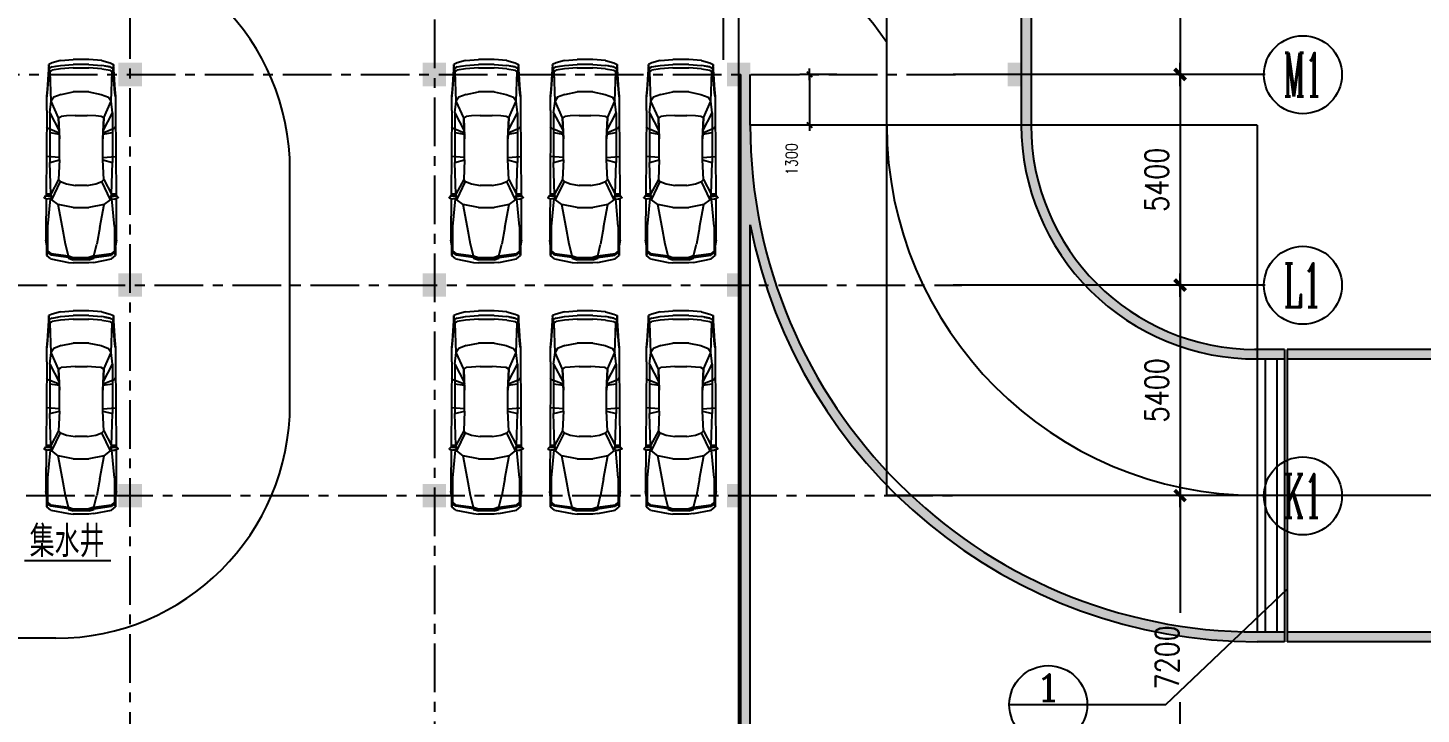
# Model space of a CAD drawing. Extents: x -542930 to 249594, y -301235 to 84515.
# Drawn here: x 117903 to 153631, y -210963 to -193364 of the extents above; entities that cross this region are included whole.
import ezdxf
from ezdxf.enums import TextEntityAlignment as Align

# ---------------------------------------------------------------- set-up
doc = ezdxf.new("R2010")
doc.units = 0
doc.header["$LTSCALE"] = 1000
doc.header["$MEASUREMENT"] = 0
doc.linetypes.add('CENTER', pattern=[2, 1.25, -0.25, 0.25, -0.25])
doc.layers.get('0').update_dxf_attribs({"linetype": 'CONTINUOUS'})
doc.layers.get('DEFPOINTS').update_dxf_attribs({"linetype": 'CONTINUOUS'})
for name, color, linetype in [('A-CH-TEXT', 2, 'CONTINUOUS'), ('A-COLUMN', 5, 'CONTINUOUS'), ('A-FURN', 251, 'CONTINUOUS'), ('A-GRID', 1, 'CENTER'), ('A-STAIR', 3, 'CONTINUOUS'), ('AXIS', 3, 'CONTINUOUS'), ('AXIS_TEXT', 7, 'CONTINUOUS'), ('PUB_DIM', 3, 'CONTINUOUS'), ('PUB_TITLE', 4, 'CONTINUOUS'), ('WALL', 255, 'CONTINUOUS')]:
    doc.layers.add(name, color=color, linetype=linetype)
doc.styles.add('COMP', font='complex', dxfattribs={"bigfont": 'hztxt'})
doc.styles.add('COMPLEX', font='COMPLEX')
doc.styles.add('DIM_FONT', font='SIMPLEX.shx', dxfattribs={"width": 0.8})
doc.styles.add('HZXY', font='romans.shx', dxfattribs={"width": 0.8, "bigfont": 'hztxt.shx'})
doc.dimstyles.new('AXIS200', dxfattribs={"dimscale": 2, "dimtxt": 300, "dimasz": 1, "dimexe": 250, "dimexo": 300, "dimgap": 150, "dimtad": 1, "dimdec": 0, "dimdsep": 46, "dimtxsty": 'DIM_FONT', "dimblk": '_DIMX', "dimblk1": '_DIMX', "dimblk2": '_DIMX', "dimsah": 1, "dimcen": 5, "dimse1": 1, "dimse2": 1, "dimclrt": 7, "dimadec": 0, "dimazin": 0, "dimtfac": 1, "dimtdec": 0, "dimtix": 1, "dimtmove": 2, "dimatfit": 3, "dimldrblk": '_DIMX', "dimfxl": 1, "dimarcsym": 0})
doc.dimstyles.new('DIMN', dxfattribs={"dimtxt": 300, "dimasz": 1, "dimexe": 250, "dimexo": 300, "dimgap": 150, "dimtad": 1, "dimdec": 0, "dimdsep": 46, "dimtxsty": 'DIM_FONT', "dimblk": '_DIMX', "dimcen": 2.5, "dimclrt": 7, "dimadec": 0, "dimazin": 0, "dimtfac": 1, "dimtdec": 0, "dimtix": 1, "dimtmove": 2, "dimatfit": 3, "dimldrblk": '_DIMX', "dimfxl": 1, "dimtolj": 1, "dimtzin": 0, "dimarcsym": 0})

# ---------------------------------------------------------------- blocks, each defined once
blk = doc.blocks.new('M_F27')
for p, q in [((-2489, 522), (-2426, 736)), ((-2426, 736), (-2389, 824)), ((-2389, 824), (-1610, 874)), ((-2389, 824), (-1560, 874)), ((-2264, 812), (-2389, 824)), ((-2326, 736), (-2364, 522)), ((-2326, 736), (-2351, 596)), ((-2326, 736), (-2288, 811)), ((-2200, 786), (-2288, 811)), ((-2276, 522), (-2238, 736)), ((-2200, 786), (-2238, 736)), ((-1560, 874), (-2212, 815)), ((-2208, 815), (-2211, 814)), ((-1660, 862), (-2208, 815)), ((-1446, 761), (-2200, 786)), ((-1560, 874), (-1660, 862)), ((-1617, 869), (-1620, 866)), ((-1208, 874), (-1610, 874)), ((-1547, 698), (-1446, 761)), ((-1145, 799), (-1446, 761)), ((-1019, 572), (-1446, 761)), ((-1208, 874), (980, 889)), ((-1145, 799), (-682, 557)), ((-1145, 799), (124, 799)), ((-743, 849), (-793, 874)), ((-730, 799), (-743, 849)), ((-630, 555), (-730, 799)), ((-642, 799), (-605, 554)), ((-2, 547), (-27, 877)), ((124, 799), (61, 547)), ((941, 773), (124, 799)), ((564, 572), (941, 773)), ((1079, 748), (614, 522)), ((941, 773), (941, 874)), ((983, 777), (941, 773)), ((941, 773), (987, 765)), ((980, 902), (995, 790)), ((980, 790), (980, 898)), ((995, 790), (980, 790)), ((980, 790), (992, 746)), ((984, 905), (1020, 939)), ((992, 746), (1021, 747)), ((995, 790), (1022, 746)), ((1022, 748), (995, 790)), ((1021, 747), (1022, 748)), ((1053, 768), (1022, 746)), ((1036, 935), (1062, 857)), ((1036, 756), (1079, 748)), ((1051, 889), (1497, 893)), ((1057, 776), (1062, 857)), ((1770, 849), (1058, 784)), ((1204, 585), (1079, 748)), ((1506, 899), (2121, 899)), ((2461, 849), (1770, 849)), ((2272, 876), (2121, 899)), ((2272, 876), (2272, 874)), ((2437, 851), (2272, 876)), ((2511, 874), (2287, 874)), ((2398, 849), (2461, 773)), ((2437, 850), (2433, 851)), ((2498, 773), (2436, 849)), ((2511, 874), (2450, 850)), ((2461, 773), (2523, 321)), ((2561, 321), (2498, 773)), ((2599, 773), (2511, 874)), ((2599, 773), (2687, 321)), ((-2489, 522), (-2514, 196)), ((-2364, 522), (-2389, 196)), ((-2351, 594), (-2351, 596)), ((-2301, 196), (-2276, 522)), ((-1622, 510), (-1685, 196)), ((-1622, 510), (-1547, 698)), ((-1082, 145), (-1070, 371)), ((-1070, 371), (-1057, 510)), ((-1019, 572), (-1057, 510)), ((-680, 556), (-1019, 572)), ((-1019, 572), (-479, 547)), ((-680, 556), (-630, 555)), ((-605, 554), (-630, 555)), ((-479, 547), (-605, 554)), ((61, 547), (-479, 547)), ((61, 547), (564, 572)), ((564, 572), (614, 522)), ((614, 522), (677, 371)), ((677, 371), (714, 145)), ((1795, 472), (1204, 585)), ((1280, 196), (1204, 585)), ((2222, 397), (1795, 472)), ((2523, 321), (2222, 397)), ((-2514, -206), (-2514, 196)), ((-2389, -206), (-2389, 196)), ((-2301, 196), (-2301, -206)), ((-1685, -206), (-1685, 196)), ((-1082, 145), (-1082, -156)), ((714, -156), (714, 145)), ((1280, 196), (1280, -206)), ((2523, 321), (2586, 321)), ((2523, 321), (2561, 196)), ((2580, 196), (2542, 321)), ((2561, 196), (2561, -206)), ((2611, 196), (2574, 321)), ((2580, 321), (2618, 196)), ((2580, 196), (2580, -206)), ((2611, 196), (2611, -206)), ((2618, -206), (2618, 196)), ((2687, 321), (2699, 196)), ((2699, -206), (2699, 196)), ((-2489, -533), (-2514, -206)), ((-2389, -206), (-2364, -533)), ((-2276, -533), (-2301, -206)), ((-1685, -206), (-1622, -520)), ((-1070, -382), (-1082, -156)), ((714, -156), (677, -382)), ((1204, -596), (1280, -206)), ((2523, -332), (2222, -407)), ((2523, -332), (2461, -784)), ((2561, -332), (2498, -784)), ((2523, -332), (2561, -206)), ((2586, -332), (2523, -332)), ((2580, -206), (2542, -332)), ((2618, -6), (2561, -6)), ((2574, -332), (2611, -206)), ((2618, -206), (2580, -332)), ((2687, -332), (2599, -784)), ((2687, -332), (2699, -206)), ((-2489, -533), (-2426, -747)), ((-2326, -747), (-2364, -533)), ((-2351, -607), (-2351, -605)), ((-2351, -607), (-2326, -747)), ((-2276, -533), (-2238, -747)), ((-1622, -520), (-1547, -709)), ((-1547, -709), (-1446, -772)), ((-1019, -583), (-1446, -772)), ((-682, -568), (-1145, -809)), ((-1057, -520), (-1070, -382)), ((-1019, -583), (-1057, -520)), ((-479, -558), (-1019, -583)), ((-1019, -583), (-680, -567)), ((-730, -809), (-630, -566)), ((-680, -567), (-682, -568)), ((-680, -567), (-630, -566)), ((-605, -565), (-642, -809)), ((-630, -566), (-605, -565)), ((-605, -565), (-479, -558)), ((61, -558), (-479, -558)), ((-2, -558), (-27, -884)), ((61, -558), (124, -809)), ((564, -583), (61, -558)), ((614, -533), (564, -583)), ((564, -583), (941, -784)), ((677, -382), (614, -533)), ((1079, -759), (614, -533)), ((1204, -596), (1079, -759)), ((1795, -483), (1204, -596)), ((1795, -483), (2222, -407)), ((-2426, -747), (-2389, -835)), ((-2389, -835), (-2264, -823)), ((-1560, -885), (-2389, -835)), ((-1610, -885), (-2389, -835)), ((-2326, -747), (-2288, -822)), ((-2288, -822), (-2200, -797)), ((-2200, -797), (-2238, -747)), ((-2212, -826), (-1560, -885)), ((-2208, -826), (-2211, -825)), ((-1660, -872), (-2208, -826)), ((-1446, -772), (-2200, -797)), ((-1560, -885), (-1660, -872)), ((-1621, -877), (-1617, -880)), ((-1610, -885), (-1208, -885)), ((-1145, -809), (-1446, -772)), ((-1208, -885), (980, -900)), ((-1145, -809), (124, -809)), ((-743, -860), (-793, -885)), ((-743, -860), (-730, -809)), ((941, -784), (124, -809)), ((987, -776), (941, -784)), ((983, -788), (941, -784)), ((941, -885), (941, -784)), ((992, -757), (980, -800)), ((995, -800), (980, -800)), ((995, -800), (980, -913)), ((980, -909), (980, -800)), ((984, -916), (1020, -950)), ((992, -757), (1021, -758)), ((995, -800), (1022, -757)), ((1022, -758), (995, -800)), ((1021, -758), (1022, -758)), ((1022, -757), (1053, -779)), ((1036, -767), (1079, -759)), ((1036, -946), (1062, -867)), ((1051, -901), (1497, -904)), ((1057, -787), (1062, -867)), ((1770, -860), (1058, -795)), ((2121, -910), (1506, -910)), ((1770, -860), (2461, -860)), ((2121, -910), (2272, -887)), ((2270, -887), (2121, -910)), ((2437, -861), (2272, -887)), ((2272, -885), (2272, -887)), ((2285, -885), (2511, -885)), ((2398, -860), (2461, -784)), ((2436, -860), (2498, -784)), ((2437, -861), (2436, -860)), ((2450, -861), (2511, -885)), ((2599, -784), (2511, -885))]:
    blk.add_line(p, q)
for centre, start, end in [((990, 898), 132.965, 179.7454), ((1027, 932), 18.1573, 132.965), ((1047, 776), 305.1542, 356.8636), ((990, -909), 180.2546, 227.035), ((1027, -942), 227.035, 341.8427), ((1047, -787), 3.1798, 54.8458)]:
    blk.add_arc(centre, 10, start, end)
at = {"width": 0.8, "flags": 9}
for tag in ['XSIZE', 'YSIZE']:
    blk.add_attdef(tag, (0, 0), '', height=0.5, dxfattribs=at)
blk = doc.blocks.new('_FZH')
blk.add_solid([(-0.5, -0.5), (0.5, -0.5), (-0.5, 0.5), (0.5, 0.5)])
blk = doc.blocks.new('_DIMX')
blk.add_line((-150, 0), (150, 0))
at = {"const_width": 50}
blk.add_lwpolyline([(-70, -70), (70, 70)], dxfattribs=at)
blk = doc.blocks.new('*D547')
at = {"layer": 'DEFPOINTS', "color": 0, "transparency": 16777216}
for p in [(141850, -194559), (141850, -199959), (147450, -199959)]:
    blk.add_point(p, dxfattribs=at)
at = {"layer": 'PUB_DIM', "color": 0, "lineweight": -2, "transparency": 16777216}
blk.add_line((147450, -194561), (147450, -199957), dxfattribs=at)
at = {"layer": 'PUB_DIM', "color": 0, "lineweight": -2, "transparency": 16777216, "xscale": 2, "yscale": 2, "zscale": 2}
for p, rotation in [((147450, -194559), 90), ((147450, -199959), 270)]:
    blk.add_blockref('_DIMX', p, dxfattribs=dict(at, rotation=rotation))
at = {"layer": 'PUB_DIM', "color": 7, "transparency": 16777216, "insert": (146850, -197259), "char_height": 600, "attachment_point": 5, "rotation": 90, "style": 'DIM_FONT'}
blk.add_mtext('5400', dxfattribs=at)
blk = doc.blocks.new('*D548')
at = {"layer": 'DEFPOINTS', "color": 0, "transparency": 16777216}
for p in [(138949, -194559), (137949, -195855), (138949, -195855)]:
    blk.add_point(p, dxfattribs=at)
at = {"layer": 'PUB_DIM', "color": 0, "lineweight": -2, "transparency": 16777216}
for p, q in [((138649, -194559), (137699, -194559)), ((137949, -194560), (137949, -195854)), ((138649, -195855), (137699, -195855))]:
    blk.add_line(p, q, dxfattribs=at)
for p, rotation in [((137949, -194559), 90), ((137949, -195855), 270)]:
    blk.add_blockref('_DIMX', p, dxfattribs=dict(at, rotation=rotation))
at = {"layer": 'PUB_DIM', "color": 7, "transparency": 16777216, "insert": (137486, -196731), "char_height": 300, "attachment_point": 5, "rotation": 90, "style": 'DIM_FONT'}
blk.add_mtext('\\A1;1300', dxfattribs=at)
blk = doc.blocks.new('*D549')
at = {"layer": 'DEFPOINTS', "color": 0, "transparency": 16777216}
for p in [(141850, -205359), (141850, -212559), (147450, -212559)]:
    blk.add_point(p, dxfattribs=at)
at = {"layer": 'PUB_DIM', "color": 0, "lineweight": -2, "transparency": 16777216}
for p, q in [((147450, -205361), (147450, -208361)), ((147450, -212557), (147450, -210652))]:
    blk.add_line(p, q, dxfattribs=at)
at = {"layer": 'PUB_DIM', "color": 0, "lineweight": -2, "transparency": 16777216, "xscale": 2, "yscale": 2, "zscale": 2}
for p, rotation in [((147450, -205359), 90), ((147450, -212559), 270)]:
    blk.add_blockref('_DIMX', p, dxfattribs=dict(at, rotation=rotation))
at = {"layer": 'PUB_DIM', "color": 7, "transparency": 16777216, "insert": (147115, -209507), "char_height": 600, "attachment_point": 5, "rotation": 90, "style": 'DIM_FONT'}
blk.add_mtext('7200', dxfattribs=at)
blk = doc.blocks.new('*D550')
at = {"layer": 'DEFPOINTS', "color": 0, "transparency": 16777216}
for p in [(141850, -199959), (141850, -205359), (147450, -205359)]:
    blk.add_point(p, dxfattribs=at)
at = {"layer": 'PUB_DIM', "color": 0, "lineweight": -2, "transparency": 16777216}
blk.add_line((147450, -199961), (147450, -205357), dxfattribs=at)
at = {"layer": 'PUB_DIM', "color": 0, "lineweight": -2, "transparency": 16777216, "xscale": 2, "yscale": 2, "zscale": 2}
for p, rotation in [((147450, -199959), 90), ((147450, -205359), 270)]:
    blk.add_blockref('_DIMX', p, dxfattribs=dict(at, rotation=rotation))
at = {"layer": 'PUB_DIM', "color": 7, "transparency": 16777216, "insert": (146850, -202659), "char_height": 600, "attachment_point": 5, "rotation": 90, "style": 'DIM_FONT'}
blk.add_mtext('5400', dxfattribs=at)
blk = doc.blocks.new('_AXISO')
blk.add_circle((0, 0), 0.5)
at = {"layer": 'AXIS_TEXT', "style": 'COMPLEX', "width": 1.041667}
blk.add_attdef('A', text='', height=0.56, dxfattribs=at).set_placement((-0.25, -0.28), (0.25, -0.28), align=Align.FIT)
blk = doc.blocks.new('*D552')
at = {"layer": 'DEFPOINTS', "color": 0, "transparency": 16777216}
for p in [(141850, -187359), (141850, -194559), (147450, -194559)]:
    blk.add_point(p, dxfattribs=at)
at = {"layer": 'PUB_DIM', "color": 0, "lineweight": -2, "transparency": 16777216}
blk.add_line((147450, -187361), (147450, -194557), dxfattribs=at)
at = {"layer": 'PUB_DIM', "color": 0, "lineweight": -2, "transparency": 16777216, "xscale": 2, "yscale": 2, "zscale": 2}
for p, rotation in [((147450, -187359), 90), ((147450, -194559), 270)]:
    blk.add_blockref('_DIMX', p, dxfattribs=dict(at, rotation=rotation))
at = {"layer": 'PUB_DIM', "color": 7, "transparency": 16777216, "insert": (146850, -190959), "char_height": 600, "attachment_point": 5, "rotation": 90, "style": 'DIM_FONT'}
blk.add_mtext('7200', dxfattribs=at)

msp = doc.modelspace()

# ---------------------------------------------------------------- hatches: boundary and pattern name
at = {"layer": 'PUB_DIM'}
h = msp.add_hatch(color=256, dxfattribs=at)
h.paths.add_polyline_path([(143627.295, -187358.951), (143377.295, -187358.951), (143377.295, -194558.951), (143627.295, -194558.951)])
h.paths.add_polyline_path([(143627.985, -195854.95), (143374.661, -195854.95, 0.19013388), (145007.657, -199958.951), (145350.581, -199958.951, -0.201102799)])
h.paths.add_polyline_path([(145350.581, -199958.951), (145007.657, -199958.951, 0.208477713), (149427.295, -201854.95), (149427.295, -201608.951), (149391.657, -201608.951, -0.196904404)])
for points in [[(136427.295, -195854.95), (136427.295, -194558.951), (136177.295, -194558.951), (136177.295, -199958.951), (136427.295, -199958.951), (136427.295, -198416.878, 0.030088537), (136828.794, -199958.951), (137092.094, -199958.951, -0.080469585)], [(143627.295, -194558.951), (143377.295, -194558.951), (143377.295, -194858.951), (143377.295, -195854.95), (143627.295, -195854.95)], [(137092.094, -199958.951), (136828.794, -199958.951, 0.114599589), (139927.295, -205092.217), (139927.295, -204729.069, -0.107956972)]]:
    msp.add_hatch(color=256, dxfattribs=at).paths.add_polyline_path(points)
h = msp.add_hatch(color=256, dxfattribs=at)
h.paths.add_polyline_path([(136427.295, -199958.951), (136177.295, -199958.951), (136177.295, -205358.951), (136427.295, -205358.951)])
h.paths.add_polyline_path([(136177.295, -212558.951), (136427.295, -212558.951), (136427.295, -205358.951), (136177.295, -205358.951)])
h.paths.add_polyline_path([(136177.295, -217958.951), (136427.295, -217958.951), (136427.295, -212558.951), (136177.295, -212558.951)])
h.paths.add_polyline_path([(136127.295, -218258.951), (136127.295, -218008.951), (128327.295, -218008.951), (128327.295, -218258.951)])
h.paths.add_polyline_path([(128327.295, -218258.951), (128327.295, -218008.951), (125226.849, -218008.951), (125226.849, -219258.951), (125426.849, -219258.951), (125426.849, -218258.951)])
h.paths.add_polyline_path([(123426.849, -218258.951), (123426.849, -219258.951), (123626.849, -219258.951), (123626.849, -218008.951), (120527.295, -218008.951), (120527.295, -218258.951)])
h.paths.add_polyline_path([(120527.295, -218258.951), (120527.295, -218008.951), (112727.295, -218008.951), (112727.295, -218258.951)])
h = msp.add_hatch(color=256, dxfattribs=at)
h.paths.add_polyline_path([(150127.275, -201858.951), (150127.275, -201608.951), (149427.295, -201608.951), (149427.295, -201858.951)])
h.paths.add_polyline_path([(150731.486, -201858.951), (150940.918, -201608.951), (150193.529, -201608.951), (150193.529, -201858.951)])
h.paths.add_polyline_path([(155127.275, -201858.951), (155127.275, -201608.951), (150940.918, -201608.951), (150731.486, -201858.951)])
h.paths.add_polyline_path([(158939.604, -201858.951), (158997.963, -201608.951), (155127.275, -201608.951), (155127.275, -201858.951)])
h.paths.add_polyline_path([(163679.598, -201858.951), (163529.051, -201608.951), (158997.963, -201608.951), (158939.604, -201858.951)])
h.paths.add_polyline_path([(168045.459, -209108.92), (167893.725, -208856.951), (155127.275, -208856.951), (155127.275, -209107.516)])
h.paths.add_polyline_path([(155127.275, -209107.516), (155127.275, -208856.951), (150193.529, -208856.951), (150193.529, -209106.98)])
h.paths.add_polyline_path([(150127.275, -209106.972), (150127.275, -208856.951), (149427.295, -208856.951), (149427.295, -208854.95, -0.189960997), (140557.46, -205358.951), (140194.088, -205358.951, 0.195148521), (149427.295, -209106.896)])
h.paths.add_polyline_path([(146889.9, -210004.543), (146889.9, -209008.828), (147339.9, -209008.828), (147339.9, -210004.543)], flags=25)

# ---------------------------------------------------------------- linework, layer by layer
for p, q in [((149627.688, -201858.951), (149627.688, -208856.951)), ((149927.688, -201858.951), (149927.688, -208856.951)), ((143068.801, -210718.259), (147087.12, -210718.259))]:
    msp.add_line(p, q)
msp.add_circle((144068.801, -210718.259), 1000)
at = {"layer": 'A-GRID'}
for p, q in [((128327.295, -115149.565), (128327.295, -224158.951)), ((120527.295, -224158.951), (120527.295, -181658.951)), ((4438.214, -194558.951), (141849.553, -194558.951)), ((5149.162, -199958.951), (141849.553, -199958.951)), ((5860.068, -205358.951), (141849.553, -205358.951))]:
    msp.add_line(p, q, dxfattribs=at)
at = {"layer": 'A-STAIR'}
for p, q in [((149427.295, -195854.95), (149427.295, -208856.951)), ((124624.689, -203016.093), (124624.689, -197006.642)), ((150127.275, -201608.936), (150127.275, -209106.972)), ((150193.529, -201608.936), (150193.529, -209106.98)), ((118624.689, -209016.093), (17341.363, -209016.093))]:
    msp.add_line(p, q, dxfattribs=at)
for centre, start, end in [((118624.689, -197006.642), 0, 90), ((134895.345, -197006.642), 32.9988675, 90), ((118624.689, -203016.093), 270, 0)]:
    msp.add_arc(centre, 6000, start, end, dxfattribs=at)
at = {"layer": 'AXIS'}
for p, q in [((149633.945, -194558.951), (141633.945, -194558.951)), ((149633.945, -199958.951), (141633.945, -199958.951)), ((149633.945, -205358.951), (141633.945, -205358.951))]:
    msp.add_line(p, q, dxfattribs=at)
at = {"layer": 'PUB_DIM'}
for p, q in [((136127.295, -115149.565), (136127.295, -224158.951)), ((139927.295, -205354.95), (139927.295, -126308.979)), ((135743.378, -194180.021), (135743.378, -187592.391)), ((149427.295, -195854.95), (136427.295, -195854.95)), ((149427.295, -201608.951), (149354.508, -201608.951)), ((165668.786, -205354.95), (139927.295, -205354.95)), ((147087.12, -210718.259), (150193.529, -207755.735))]:
    msp.add_line(p, q, dxfattribs=at)
msp.add_arc((149427.295, -195854.95), 9500, 180, 270, dxfattribs=at)
at = {"layer": 'PUB_TITLE'}
msp.add_line((117818.234, -207020.906), (120030.637, -207020.906), dxfattribs=at)
at = {"layer": 'WALL', "color": 54}
for p, q in [((143377.295, -181658.951), (143377.295, -195855.114)), ((143627.295, -181658.951), (143627.295, -195854.95)), ((136177.295, -194558.951), (136177.295, -218008.951)), ((136427.295, -195854.95), (136427.295, -194558.951)), ((136427.295, -218258.951), (136427.295, -198416.878)), ((150127.275, -201608.951), (149427.295, -201608.951)), ((150127.275, -201858.951), (149427.295, -201858.951)), ((163529.051, -201608.951), (150193.529, -201608.951)), ((163679.598, -201858.951), (150193.529, -201858.951)), ((150127.275, -208856.951), (149427.295, -208856.951)), ((167893.725, -208856.951), (150193.529, -208856.951)), ((150127.275, -209106.972), (149427.295, -209106.896)), ((168045.459, -209108.92), (150193.529, -209106.98))]:
    msp.add_line(p, q, dxfattribs=at)
for centre, radius, start, end in [((149427.295, -195854.95), 13000, 180, 270), ((149392.281, -195837.407), 6017.645, 180.1670342, 270.3333835), ((149384.821, -195852.118), 5756.837, 180.0281813, 269.9319643), ((149429.242, -195854.95), 13251.947, 191.1468696, 269.9915834)]:
    msp.add_arc(centre, radius, start, end, dxfattribs=at)

# ---------------------------------------------------------------- block references
at = {"layer": 'A-COLUMN', "xscale": 600, "yscale": 600, "zscale": 599.9999999999989}
for p in [(120527.295, -194558.951), (128327.295, -194558.951), (136127.295, -194558.951), (143327.295, -194558.951), (120527.295, -199958.951), (128327.295, -199958.951), (136127.295, -199958.951), (120527.295, -205358.951), (128327.295, -205358.951), (136127.295, -205358.951)]:
    msp.add_blockref('_FZH', p, dxfattribs=at)
at = {"layer": 'A-FURN', "color": 251, "xscale": -1, "rotation": 90}
for p in [(119264.674, -196690.341), (129650.661, -196690.341), (132182.984, -196690.341), (134642.397, -196690.341), (119264.674, -203132.654), (129650.661, -203132.654), (132182.984, -203132.654), (134642.397, -203132.654)]:
    msp.add_blockref('M_F27', p, dxfattribs=at)
at = {"layer": 'AXIS'}
ref = msp.add_blockref('_AXISO', (150599.588, -194565.597), dxfattribs=dict(at, xscale=2000, yscale=2000, zscale=2000))
ref.add_attrib('A', 'M1', dxfattribs={"layer": 'AXIS_TEXT', "height": 1120, "style": 'COMPLEX', "width": 0.551471}).set_placement((150099.588, -195125.597), (151099.588, -195125.597), align=Align.FIT)
ref = msp.add_blockref('_AXISO', (150599.588, -199965.597), dxfattribs=dict(at, xscale=2000, yscale=2000, zscale=2000))
ref.add_attrib('A', 'L1', dxfattribs={"layer": 'AXIS_TEXT', "height": 1120, "style": 'COMPLEX', "width": 0.694444}).set_placement((150099.588, -200525.597), (151099.588, -200525.597), align=Align.FIT)
ref = msp.add_blockref('_AXISO', (150599.588, -205365.597), dxfattribs=dict(at, xscale=2000, yscale=2000, zscale=2000))
ref.add_attrib('A', 'K1', dxfattribs={"layer": 'AXIS_TEXT', "height": 1120, "style": 'COMPLEX', "width": 0.604839}).set_placement((150099.588, -205925.597), (151099.588, -205925.597), align=Align.FIT)

# ---------------------------------------------------------------- texts
at = {"style": 'COMP', "width": 2.333333}
msp.add_attdef('1', text='1', height=680, dxfattribs=at).set_placement((143728.801, -210618.259), (144408.801, -210618.259), align=Align.FIT)
at = {"layer": 'A-CH-TEXT', "color": 7, "style": 'HZXY', "width": 0.8}
msp.add_text('集水井', height=800, dxfattribs=at).set_placement((117947.975, -206932.117))

# ---------------------------------------------------------------- dimensions: what is measured, and where the dimension line sits
at = {"layer": 'PUB_DIM'}
for base, p1, p2, picture, middle in [((147449.553, -194558.951), (141849.553, -187358.951), (141849.553, -194558.951), '*D552', (146849.553, -190958.951)), ((147449.553, -199958.951), (141849.553, -194558.951), (141849.553, -199958.951), '*D547', (146849.553, -197258.951)), ((147449.553, -205358.951), (141849.553, -199958.951), (141849.553, -205358.951), '*D550', (146849.553, -202658.951))]:
    dim = msp.add_linear_dim(base=base, p1=p1, p2=p2, angle=90, dimstyle='AXIS200', dxfattribs=at)
    dim.commit()
    dim.dimension.update_dxf_attribs({"geometry": picture, "text_midpoint": middle})
dim = msp.add_linear_dim(base=(137948.572, -195854.953), p1=(138948.572, -194558.953), p2=(138948.572, -195854.953), angle=270, text='1300', dimstyle='DIMN', dxfattribs=at)
dim.commit()
dim.dimension.update_dxf_attribs({"geometry": '*D548', "text_midpoint": (137485.622, -196731.486), "dimtype": 161})
dim = msp.add_linear_dim(base=(147449.553, -212558.951), p1=(141849.553, -205358.951), p2=(141849.553, -212558.951), angle=90, dimstyle='AXIS200', dxfattribs=at)
dim.commit()
dim.dimension.update_dxf_attribs({"geometry": '*D549', "text_midpoint": (147114.9, -209506.686), "dimtype": 160})

doc.saveas('drawing.dxf')
